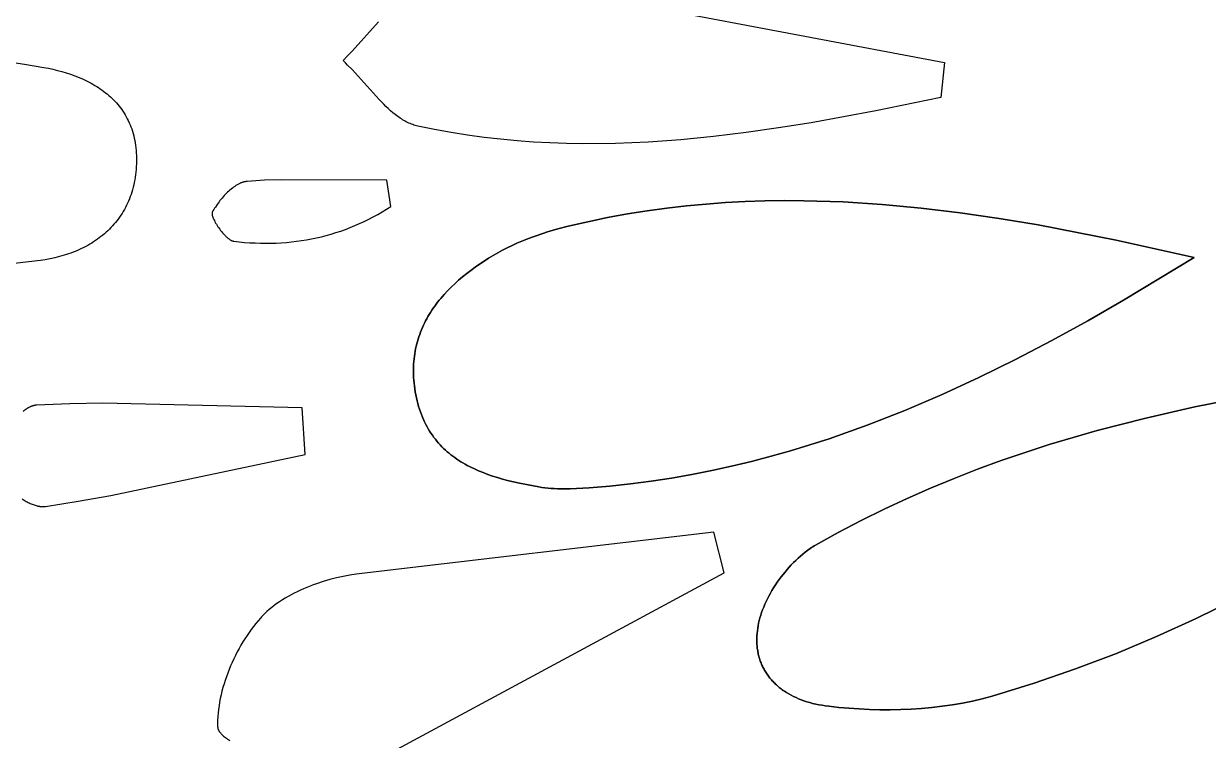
# Model space of a CAD drawing. Header units: millimetres. Extents: x 676 to 2676, y 767 to 1767.
# Drawn here: x 1047.4 to 1371.9, y 1054.9 to 1251.3 of the extents above; entities that cross this region are included whole.
import ezdxf

# ---------------------------------------------------------------- set-up
doc = ezdxf.new("R2010")
doc.units = ezdxf.units.MM
doc.layers.add('Layer 1', color=7, linetype='Continuous')

msp = doc.modelspace()

# ---------------------------------------------------------------- linework, layer by layer
at = {"layer": 'Layer 1'}
for points in [[(1180.43, 1263.16), (1299.62, 1240.62), (1298.59, 1231.01), (1280.86, 1227.4), (1263.1, 1224.13), (1254.2, 1222.69), (1245.29, 1221.41), (1236.37, 1220.31), (1227.44, 1219.44), (1218.49, 1218.8), (1209.52, 1218.42), (1200.54, 1218.34), (1196.05, 1218.41), (1191.55, 1218.57), (1187.04, 1218.82), (1182.53, 1219.15), (1178.02, 1219.57), (1173.5, 1220.09), (1168.98, 1220.71), (1164.45, 1221.43), (1159.91, 1222.26), (1155.37, 1223.19), (1155.01, 1223.27), (1154.65, 1223.37), (1154.29, 1223.48), (1153.94, 1223.6), (1153.59, 1223.73), (1153.23, 1223.88), (1152.89, 1224.03), (1152.54, 1224.19), (1152.2, 1224.36), (1151.86, 1224.55), (1151.52, 1224.74), (1151.18, 1224.94), (1150.84, 1225.15), (1150.51, 1225.37), (1150.18, 1225.6), (1149.85, 1225.84), (1149.19, 1226.33), (1148.54, 1226.85), (1147.9, 1227.4), (1147.26, 1227.98), (1146.63, 1228.57), (1146, 1229.19), (1144.75, 1230.47), (1137.38, 1238.66), (1136.13, 1239.93), (1135.5, 1240.54), (1134.86, 1241.13), (1136.11, 1242.4), (1137.34, 1243.7), (1144.6, 1251.75)], [(1042.25, 1240.99), (1047.57, 1240.2), (1052.91, 1239.28), (1054.16, 1239.04), (1055.4, 1238.76), (1056.63, 1238.46), (1057.84, 1238.14), (1059.05, 1237.78), (1060.23, 1237.39), (1061.4, 1236.97), (1062.54, 1236.51), (1063.66, 1236.03), (1064.22, 1235.77), (1064.76, 1235.5), (1065.3, 1235.23), (1065.83, 1234.95), (1066.35, 1234.66), (1066.87, 1234.36), (1067.38, 1234.05), (1067.88, 1233.73), (1068.37, 1233.4), (1068.85, 1233.06), (1069.33, 1232.71), (1069.79, 1232.35), (1070.25, 1231.99), (1070.69, 1231.61), (1071.13, 1231.22), (1071.56, 1230.82), (1071.97, 1230.42), (1072.38, 1230), (1072.77, 1229.57), (1073.15, 1229.13), (1073.52, 1228.68), (1073.88, 1228.22), (1074.23, 1227.75), (1074.56, 1227.26), (1074.89, 1226.77), (1075.2, 1226.26), (1075.49, 1225.74), (1075.77, 1225.22), (1076.04, 1224.68), (1076.3, 1224.12), (1076.54, 1223.56), (1076.77, 1222.98), (1076.98, 1222.4), (1077.18, 1221.8), (1077.36, 1221.18), (1077.53, 1220.56), (1077.68, 1219.92), (1077.81, 1219.27), (1077.93, 1218.61), (1078.04, 1217.93), (1078.12, 1217.24), (1078.19, 1216.54), (1078.24, 1215.83), (1078.28, 1215.1), (1078.29, 1214.36), (1078.29, 1213.6), (1078.27, 1212.83), (1078.24, 1212.08), (1078.18, 1211.33), (1078.11, 1210.6), (1078.03, 1209.87), (1077.93, 1209.16), (1077.81, 1208.46), (1077.68, 1207.77), (1077.53, 1207.09), (1077.37, 1206.42), (1077.2, 1205.77), (1077, 1205.12), (1076.8, 1204.49), (1076.58, 1203.86), (1076.34, 1203.25), (1076.1, 1202.65), (1075.83, 1202.06), (1075.56, 1201.48), (1075.27, 1200.91), (1074.97, 1200.35), (1074.66, 1199.81), (1074.33, 1199.27), (1073.99, 1198.74), (1073.64, 1198.23), (1073.28, 1197.73), (1072.9, 1197.24), (1072.52, 1196.75), (1072.12, 1196.28), (1071.71, 1195.82), (1071.29, 1195.37), (1070.86, 1194.94), (1070.42, 1194.51), (1069.97, 1194.09), (1069.5, 1193.69), (1069.03, 1193.29), (1068.55, 1192.91), (1068.06, 1192.53), (1067.56, 1192.17), (1067.05, 1191.82), (1066.53, 1191.47), (1066.01, 1191.14), (1065.47, 1190.82), (1064.93, 1190.51), (1064.38, 1190.21), (1063.82, 1189.92), (1063.25, 1189.64), (1062.68, 1189.37), (1062.09, 1189.11), (1061.51, 1188.87), (1060.91, 1188.63), (1060.31, 1188.4), (1059.7, 1188.19), (1059.08, 1187.98), (1058.46, 1187.79), (1057.84, 1187.6), (1057.2, 1187.43), (1055.92, 1187.11), (1054.62, 1186.83), (1053.3, 1186.59), (1051.97, 1186.4), (1038.31, 1184.81)], [(1379.19, 1093.51), (1368.54, 1088.26), (1357.72, 1083.33), (1346.72, 1078.72), (1335.55, 1074.46), (1324.2, 1070.55), (1312.65, 1066.99), (1309.99, 1066.27), (1307.29, 1065.64), (1304.55, 1065.08), (1301.78, 1064.6), (1298.99, 1064.2), (1296.17, 1063.87), (1293.34, 1063.62), (1290.49, 1063.43), (1287.64, 1063.31), (1284.79, 1063.26), (1281.94, 1063.27), (1279.1, 1063.35), (1276.27, 1063.48), (1273.46, 1063.67), (1270.66, 1063.92), (1267.9, 1064.22), (1266.98, 1064.34), (1266.08, 1064.48), (1265.21, 1064.64), (1264.35, 1064.82), (1263.51, 1065.02), (1262.7, 1065.23), (1261.91, 1065.47), (1261.14, 1065.72), (1260.39, 1065.99), (1259.66, 1066.28), (1258.96, 1066.58), (1258.27, 1066.91), (1257.61, 1067.24), (1256.97, 1067.6), (1256.35, 1067.97), (1256.05, 1068.16), (1255.76, 1068.35), (1255.47, 1068.55), (1255.18, 1068.76), (1254.9, 1068.96), (1254.63, 1069.17), (1254.36, 1069.39), (1254.1, 1069.6), (1253.85, 1069.82), (1253.59, 1070.05), (1253.35, 1070.27), (1253.11, 1070.51), (1252.88, 1070.74), (1252.65, 1070.98), (1252.42, 1071.22), (1252.21, 1071.46), (1252, 1071.71), (1251.79, 1071.96), (1251.59, 1072.22), (1251.4, 1072.47), (1251.21, 1072.73), (1251.02, 1073), (1250.85, 1073.26), (1250.67, 1073.53), (1250.51, 1073.8), (1250.35, 1074.08), (1250.19, 1074.36), (1250.04, 1074.64), (1249.9, 1074.92), (1249.76, 1075.21), (1249.63, 1075.5), (1249.51, 1075.79), (1249.39, 1076.08), (1249.27, 1076.38), (1249.16, 1076.68), (1249.06, 1076.98), (1248.96, 1077.29), (1248.87, 1077.59), (1248.79, 1077.9), (1248.71, 1078.22), (1248.63, 1078.53), (1248.57, 1078.85), (1248.5, 1079.16), (1248.45, 1079.48), (1248.4, 1079.81), (1248.35, 1080.13), (1248.32, 1080.46), (1248.28, 1080.79), (1248.26, 1081.12), (1248.24, 1081.45), (1248.22, 1081.79), (1248.21, 1082.12), (1248.21, 1082.46), (1248.21, 1082.8), (1248.24, 1083.49), (1248.29, 1084.18), (1248.36, 1084.88), (1248.45, 1085.59), (1248.57, 1086.3), (1248.72, 1087.01), (1248.89, 1087.74), (1249.08, 1088.46), (1249.3, 1089.19), (1249.54, 1089.93), (1249.81, 1090.67), (1250.1, 1091.41), (1250.41, 1092.16), (1250.75, 1092.91), (1251.12, 1093.66), (1251.51, 1094.41), (1251.92, 1095.17), (1252.36, 1095.93), (1252.83, 1096.69), (1253.32, 1097.45), (1253.83, 1098.21), (1254.38, 1098.97), (1254.88, 1099.65), (1255.4, 1100.32), (1255.94, 1100.99), (1256.49, 1101.66), (1257.06, 1102.31), (1257.65, 1102.95), (1258.25, 1103.58), (1258.87, 1104.2), (1259.5, 1104.79), (1260.15, 1105.37), (1260.8, 1105.93), (1261.47, 1106.47), (1262.16, 1106.98), (1262.85, 1107.46), (1263.2, 1107.7), (1263.56, 1107.92), (1263.91, 1108.14), (1264.27, 1108.35), (1270.5, 1111.81), (1276.77, 1115.1), (1283.08, 1118.22), (1289.42, 1121.18), (1295.81, 1123.99), (1302.24, 1126.65), (1308.7, 1129.17), (1315.19, 1131.55), (1321.72, 1133.79), (1328.28, 1135.91), (1334.87, 1137.9), (1341.49, 1139.78), (1354.81, 1143.2), (1368.24, 1146.22), (1381.75, 1148.87)], [(1381.75, 1148.87), (1368.24, 1146.22), (1354.81, 1143.2), (1341.49, 1139.78), (1334.87, 1137.9), (1328.28, 1135.91), (1321.72, 1133.79), (1315.19, 1131.55), (1308.7, 1129.17), (1302.24, 1126.65), (1295.81, 1123.99), (1289.42, 1121.18), (1283.08, 1118.22), (1276.77, 1115.1), (1270.5, 1111.81), (1264.27, 1108.35), (1263.91, 1108.14), (1263.56, 1107.92), (1263.2, 1107.7), (1262.85, 1107.46), (1262.16, 1106.98), (1261.47, 1106.47), (1260.8, 1105.93), (1260.15, 1105.37), (1259.5, 1104.79), (1258.87, 1104.2), (1258.25, 1103.58), (1257.65, 1102.95), (1257.06, 1102.31), (1256.49, 1101.66), (1255.94, 1100.99), (1255.4, 1100.32), (1254.88, 1099.65), (1254.38, 1098.97), (1253.83, 1098.21), (1253.32, 1097.45), (1252.83, 1096.69), (1252.36, 1095.93), (1251.92, 1095.17), (1251.51, 1094.41), (1251.12, 1093.66), (1250.75, 1092.91), (1250.41, 1092.16), (1250.1, 1091.41), (1249.81, 1090.67), (1249.54, 1089.93), (1249.3, 1089.19), (1249.08, 1088.46), (1248.89, 1087.74), (1248.72, 1087.01), (1248.57, 1086.3), (1248.45, 1085.59), (1248.36, 1084.88), (1248.29, 1084.18), (1248.24, 1083.49), (1248.21, 1082.8), (1248.21, 1082.46), (1248.21, 1082.12), (1248.22, 1081.79), (1248.24, 1081.45), (1248.26, 1081.12), (1248.28, 1080.79), (1248.32, 1080.46), (1248.35, 1080.13), (1248.4, 1079.81), (1248.45, 1079.48), (1248.5, 1079.16), (1248.57, 1078.85), (1248.63, 1078.53), (1248.71, 1078.22), (1248.79, 1077.9), (1248.87, 1077.59), (1248.96, 1077.29), (1249.06, 1076.98), (1249.16, 1076.68), (1249.27, 1076.38), (1249.39, 1076.08), (1249.51, 1075.79), (1249.63, 1075.5), (1249.76, 1075.21), (1249.9, 1074.92), (1250.04, 1074.64), (1250.19, 1074.36), (1250.35, 1074.08), (1250.51, 1073.8), (1250.67, 1073.53), (1250.85, 1073.26), (1251.02, 1073), (1251.21, 1072.73), (1251.4, 1072.47), (1251.59, 1072.22), (1251.79, 1071.96), (1252, 1071.71), (1252.21, 1071.46), (1252.42, 1071.22), (1252.65, 1070.98), (1252.88, 1070.74), (1253.11, 1070.51), (1253.35, 1070.27), (1253.59, 1070.05), (1253.85, 1069.82), (1254.1, 1069.6), (1254.36, 1069.39), (1254.63, 1069.17), (1254.9, 1068.96), (1255.18, 1068.76), (1255.47, 1068.55), (1255.76, 1068.35), (1256.05, 1068.16), (1256.35, 1067.97), (1256.97, 1067.6), (1257.61, 1067.24), (1258.27, 1066.91), (1258.96, 1066.58), (1259.66, 1066.28), (1260.39, 1065.99), (1261.14, 1065.72), (1261.91, 1065.47), (1262.7, 1065.23), (1263.51, 1065.02), (1264.35, 1064.82), (1265.21, 1064.64), (1266.08, 1064.48), (1266.98, 1064.34), (1267.9, 1064.22), (1270.66, 1063.92), (1273.46, 1063.67), (1276.27, 1063.48), (1279.1, 1063.35), (1281.94, 1063.27), (1284.79, 1063.26), (1287.64, 1063.31), (1290.49, 1063.43), (1293.34, 1063.62), (1296.17, 1063.87), (1298.99, 1064.2), (1301.78, 1064.6), (1304.55, 1065.08), (1307.29, 1065.64), (1309.99, 1066.27), (1312.65, 1066.99), (1324.2, 1070.55), (1335.55, 1074.46), (1346.72, 1078.72), (1357.72, 1083.33), (1368.54, 1088.26), (1379.19, 1093.51)], [(1046.97, 1121.04), (1047.53, 1120.69), (1048.08, 1120.37), (1048.36, 1120.22), (1048.63, 1120.08), (1048.9, 1119.94), (1049.17, 1119.81), (1049.44, 1119.69), (1049.71, 1119.57), (1049.98, 1119.47), (1050.25, 1119.37), (1050.51, 1119.28), (1050.78, 1119.21), (1051.04, 1119.14), (1051.17, 1119.11), (1051.3, 1119.08), (1051.43, 1119.05), (1051.56, 1119.03), (1051.69, 1119.01), (1051.82, 1118.99), (1051.95, 1118.97), (1052.08, 1118.96), (1052.21, 1118.95), (1052.33, 1118.94), (1052.46, 1118.94), (1052.59, 1118.94), (1052.71, 1118.94), (1052.84, 1118.94), (1052.97, 1118.95), (1053.09, 1118.96), (1053.21, 1118.98), (1053.34, 1118.99), (1062.29, 1120.39), (1071.22, 1121.97), (1124.53, 1133.23), (1123.63, 1145.96), (1069.06, 1147.26), (1059.99, 1147.11), (1050.93, 1146.73), (1050.8, 1146.72), (1050.68, 1146.7), (1050.55, 1146.69), (1050.42, 1146.67), (1050.3, 1146.64), (1050.17, 1146.61), (1050.05, 1146.58), (1049.92, 1146.55), (1049.8, 1146.51), (1049.67, 1146.47), (1049.55, 1146.42), (1049.42, 1146.37), (1049.3, 1146.32), (1049.17, 1146.27), (1049.05, 1146.21), (1048.93, 1146.15), (1048.8, 1146.08), (1048.68, 1146.02), (1048.56, 1145.95), (1048.43, 1145.87), (1048.31, 1145.8), (1048.19, 1145.72), (1047.94, 1145.55), (1047.7, 1145.37), (1047.45, 1145.18), (1047.21, 1144.98)], [(1148.47, 1051.81), (1239.23, 1100.79), (1236.47, 1111.92), (1138.46, 1100.43), (1136.69, 1100.15), (1134.89, 1099.8), (1133.08, 1099.39), (1131.25, 1098.91), (1129.43, 1098.38), (1127.61, 1097.78), (1126.71, 1097.45), (1125.82, 1097.11), (1124.93, 1096.76), (1124.05, 1096.39), (1123.19, 1096), (1122.33, 1095.6), (1121.48, 1095.19), (1120.65, 1094.76), (1119.84, 1094.31), (1119.04, 1093.85), (1118.26, 1093.37), (1117.49, 1092.87), (1116.75, 1092.36), (1116.03, 1091.84), (1115.33, 1091.3), (1114.65, 1090.74), (1114, 1090.17), (1113.38, 1089.59), (1113.08, 1089.29), (1112.78, 1088.99), (1112.5, 1088.68), (1112.22, 1088.37), (1111.58, 1087.63), (1110.95, 1086.87), (1110.33, 1086.08), (1109.73, 1085.27), (1109.14, 1084.44), (1108.56, 1083.59), (1107.99, 1082.72), (1107.44, 1081.84), (1106.91, 1080.94), (1106.39, 1080.02), (1105.89, 1079.09), (1105.41, 1078.15), (1104.94, 1077.2), (1104.5, 1076.24), (1104.07, 1075.27), (1103.67, 1074.29), (1103.28, 1073.3), (1102.92, 1072.31), (1102.58, 1071.32), (1102.26, 1070.32), (1101.97, 1069.32), (1101.7, 1068.32), (1101.46, 1067.32), (1101.24, 1066.32), (1101.05, 1065.32), (1100.89, 1064.33), (1100.75, 1063.34), (1100.65, 1062.36), (1100.57, 1061.39), (1100.52, 1060.43), (1100.51, 1059.47), (1100.52, 1058.53), (1100.53, 1058.48), (1100.53, 1058.43), (1100.54, 1058.38), (1100.54, 1058.33), (1100.55, 1058.28), (1100.56, 1058.23), (1100.57, 1058.18), (1100.58, 1058.13), (1100.6, 1058.08), (1100.61, 1058.03), (1100.63, 1057.98), (1100.65, 1057.93), (1100.66, 1057.88), (1100.68, 1057.83), (1100.71, 1057.78), (1100.73, 1057.73), (1100.75, 1057.68), (1100.78, 1057.62), (1100.81, 1057.57), (1100.83, 1057.52), (1100.86, 1057.47), (1100.89, 1057.42), (1100.96, 1057.32), (1101.03, 1057.21), (1101.1, 1057.11), (1101.18, 1057.01), (1101.27, 1056.9), (1101.36, 1056.8), (1101.45, 1056.69), (1101.55, 1056.59), (1101.65, 1056.48), (1101.76, 1056.38), (1101.87, 1056.27), (1102.11, 1056.06), (1102.36, 1055.85), (1102.63, 1055.64), (1102.92, 1055.43), (1103.22, 1055.22), (1103.54, 1055.01), (1103.87, 1054.8)]]:
    msp.add_lwpolyline(points, dxfattribs=at)
for points in [[(1148, 1201.19), (1146.9, 1208.42), (1118.12, 1208.51), (1113.33, 1208.33), (1108.56, 1208.03), (1108.48, 1208.02), (1108.4, 1208.01), (1108.31, 1208), (1108.23, 1207.99), (1108.06, 1207.96), (1107.9, 1207.93), (1107.73, 1207.89), (1107.56, 1207.84), (1107.39, 1207.79), (1107.23, 1207.74), (1107.06, 1207.68), (1106.89, 1207.61), (1106.72, 1207.54), (1106.55, 1207.46), (1106.38, 1207.38), (1106.21, 1207.29), (1106.04, 1207.2), (1105.87, 1207.11), (1105.71, 1207.01), (1105.54, 1206.9), (1105.37, 1206.8), (1105.2, 1206.68), (1104.87, 1206.45), (1104.54, 1206.2), (1104.21, 1205.94), (1103.88, 1205.66), (1103.56, 1205.37), (1103.24, 1205.08), (1102.92, 1204.77), (1102.61, 1204.45), (1102.31, 1204.13), (1102.01, 1203.8), (1101.72, 1203.46), (1101.43, 1203.12), (1101.16, 1202.78), (1100.89, 1202.43), (1100.37, 1201.73), (1099.89, 1201.02), (1099.66, 1200.68), (1099.45, 1200.33), (1099.24, 1199.99), (1099.05, 1199.65), (1099.04, 1199.63), (1099.03, 1199.62), (1099.03, 1199.6), (1099.02, 1199.59), (1099.01, 1199.57), (1099.01, 1199.55), (1099, 1199.53), (1099, 1199.51), (1098.99, 1199.5), (1098.99, 1199.48), (1098.98, 1199.46), (1098.98, 1199.44), (1098.98, 1199.42), (1098.97, 1199.39), (1098.97, 1199.37), (1098.97, 1199.35), (1098.97, 1199.33), (1098.97, 1199.31), (1098.97, 1199.28), (1098.97, 1199.26), (1098.97, 1199.21), (1098.97, 1199.16), (1098.97, 1199.11), (1098.98, 1199.06), (1098.99, 1199), (1099, 1198.95), (1099.01, 1198.89), (1099.02, 1198.83), (1099.03, 1198.77), (1099.05, 1198.71), (1099.08, 1198.59), (1099.12, 1198.46), (1099.16, 1198.32), (1099.21, 1198.18), (1099.27, 1198.04), (1099.33, 1197.9), (1099.39, 1197.75), (1099.46, 1197.59), (1099.61, 1197.28), (1099.78, 1196.96), (1099.97, 1196.63), (1100.16, 1196.29), (1100.37, 1195.95), (1100.6, 1195.61), (1100.83, 1195.27), (1101.07, 1194.94), (1101.32, 1194.61), (1101.58, 1194.28), (1101.84, 1193.97), (1102.11, 1193.66), (1102.38, 1193.37), (1102.65, 1193.1), (1102.78, 1192.96), (1102.92, 1192.84), (1103.06, 1192.72), (1103.19, 1192.6), (1103.33, 1192.49), (1103.46, 1192.38), (1103.59, 1192.28), (1103.73, 1192.19), (1103.86, 1192.1), (1103.99, 1192.02), (1104.05, 1191.98), (1104.12, 1191.95), (1104.18, 1191.91), (1104.25, 1191.88), (1104.31, 1191.85), (1104.37, 1191.82), (1104.43, 1191.79), (1104.5, 1191.77), (1104.56, 1191.74), (1104.62, 1191.72), (1104.68, 1191.71), (1104.74, 1191.69), (1104.8, 1191.67), (1104.85, 1191.66), (1104.88, 1191.66), (1104.91, 1191.65), (1104.94, 1191.65), (1104.97, 1191.64), (1106.44, 1191.48), (1107.9, 1191.34), (1109.36, 1191.24), (1110.81, 1191.16), (1112.25, 1191.12), (1113.69, 1191.1), (1115.11, 1191.11), (1116.53, 1191.15), (1117.95, 1191.23), (1119.35, 1191.33), (1120.75, 1191.46), (1122.13, 1191.62), (1123.51, 1191.81), (1124.89, 1192.03), (1126.25, 1192.29), (1127.6, 1192.57), (1128.95, 1192.88), (1130.28, 1193.22), (1131.61, 1193.59), (1132.93, 1193.99), (1134.24, 1194.43), (1135.54, 1194.89), (1136.83, 1195.38), (1138.11, 1195.91), (1139.38, 1196.46), (1140.64, 1197.04), (1141.89, 1197.66), (1143.14, 1198.31), (1144.37, 1198.98), (1145.59, 1199.69), (1146.8, 1200.43)], [(1368.06, 1187.23), (1348.65, 1175.45), (1338.86, 1169.82), (1329.01, 1164.4), (1319.09, 1159.21), (1309.08, 1154.27), (1298.98, 1149.61), (1288.78, 1145.25), (1278.46, 1141.22), (1268.02, 1137.53), (1262.75, 1135.83), (1257.45, 1134.22), (1252.11, 1132.71), (1246.73, 1131.3), (1241.32, 1130), (1235.87, 1128.8), (1230.37, 1127.72), (1224.84, 1126.75), (1219.26, 1125.89), (1213.63, 1125.16), (1207.96, 1124.55), (1202.25, 1124.06), (1198.8, 1123.85), (1197.07, 1123.8), (1195.33, 1123.78), (1193.6, 1123.82), (1192.74, 1123.86), (1191.88, 1123.92), (1191.02, 1124), (1190.17, 1124.09), (1189.32, 1124.2), (1188.48, 1124.34), (1185.59, 1124.86), (1182.74, 1125.45), (1179.93, 1126.12), (1178.55, 1126.49), (1177.19, 1126.88), (1175.84, 1127.31), (1174.52, 1127.76), (1173.22, 1128.25), (1171.94, 1128.77), (1170.7, 1129.33), (1170.08, 1129.62), (1169.48, 1129.92), (1168.88, 1130.23), (1168.29, 1130.56), (1167.71, 1130.89), (1167.14, 1131.24), (1166.58, 1131.59), (1166.02, 1131.96), (1165.48, 1132.34), (1164.94, 1132.73), (1164.42, 1133.14), (1163.9, 1133.55), (1163.39, 1133.98), (1162.9, 1134.42), (1162.42, 1134.88), (1161.94, 1135.35), (1161.48, 1135.83), (1161.03, 1136.32), (1160.59, 1136.84), (1160.16, 1137.36), (1159.75, 1137.9), (1159.35, 1138.46), (1158.96, 1139.03), (1158.58, 1139.61), (1158.22, 1140.21), (1157.87, 1140.83), (1157.53, 1141.47), (1157.21, 1142.12), (1156.9, 1142.78), (1156.61, 1143.47), (1156.33, 1144.17), (1156.06, 1144.89), (1155.81, 1145.63), (1155.58, 1146.38), (1155.36, 1147.16), (1155.16, 1147.95), (1154.97, 1148.76), (1154.8, 1149.59), (1154.66, 1150.4), (1154.53, 1151.19), (1154.42, 1151.98), (1154.33, 1152.76), (1154.26, 1153.53), (1154.21, 1154.29), (1154.17, 1155.05), (1154.16, 1155.8), (1154.16, 1156.54), (1154.17, 1157.27), (1154.21, 1157.99), (1154.26, 1158.71), (1154.33, 1159.42), (1154.41, 1160.13), (1154.51, 1160.82), (1154.63, 1161.51), (1154.76, 1162.19), (1154.91, 1162.86), (1155.07, 1163.53), (1155.25, 1164.19), (1155.44, 1164.84), (1155.65, 1165.49), (1155.87, 1166.13), (1156.1, 1166.76), (1156.35, 1167.39), (1156.62, 1168), (1156.9, 1168.62), (1157.19, 1169.22), (1157.49, 1169.82), (1157.81, 1170.41), (1158.14, 1171), (1158.48, 1171.58), (1158.83, 1172.15), (1159.2, 1172.71), (1159.58, 1173.27), (1159.97, 1173.83), (1160.37, 1174.37), (1160.78, 1174.92), (1161.2, 1175.45), (1161.64, 1175.98), (1162.54, 1177.02), (1163.48, 1178.04), (1164.46, 1179.03), (1165.48, 1180), (1166.53, 1180.95), (1167.62, 1181.88), (1168.74, 1182.78), (1169.88, 1183.66), (1171.06, 1184.53), (1172.27, 1185.37), (1173.5, 1186.19), (1174.75, 1187), (1175.99, 1187.75), (1177.25, 1188.47), (1178.54, 1189.17), (1179.85, 1189.84), (1181.18, 1190.47), (1182.52, 1191.08), (1183.89, 1191.66), (1185.26, 1192.22), (1186.65, 1192.75), (1188.05, 1193.25), (1190.86, 1194.18), (1193.7, 1195.01), (1196.54, 1195.75), (1201.94, 1197), (1207.35, 1198.13), (1212.75, 1199.12), (1218.14, 1199.98), (1223.53, 1200.72), (1228.92, 1201.34), (1234.3, 1201.84), (1239.67, 1202.23), (1245.05, 1202.51), (1250.42, 1202.69), (1255.78, 1202.77), (1261.14, 1202.74), (1271.86, 1202.42), (1282.57, 1201.74), (1293.26, 1200.74), (1303.95, 1199.46), (1314.64, 1197.9), (1325.32, 1196.12), (1346.69, 1191.97)], [(1368.06, 1187.23), (1346.69, 1191.97), (1325.32, 1196.12), (1314.64, 1197.9), (1303.95, 1199.46), (1293.26, 1200.74), (1282.57, 1201.74), (1271.86, 1202.42), (1261.14, 1202.74), (1255.78, 1202.77), (1250.42, 1202.69), (1245.05, 1202.51), (1239.67, 1202.23), (1234.3, 1201.84), (1228.92, 1201.34), (1223.53, 1200.72), (1218.14, 1199.98), (1212.75, 1199.12), (1207.35, 1198.13), (1201.94, 1197), (1196.54, 1195.75), (1193.7, 1195.01), (1190.86, 1194.18), (1188.05, 1193.25), (1186.65, 1192.75), (1185.26, 1192.22), (1183.89, 1191.66), (1182.52, 1191.08), (1181.18, 1190.47), (1179.85, 1189.84), (1178.54, 1189.17), (1177.25, 1188.47), (1175.99, 1187.75), (1174.75, 1187), (1173.5, 1186.19), (1172.27, 1185.37), (1171.06, 1184.53), (1169.88, 1183.66), (1168.74, 1182.78), (1167.62, 1181.88), (1166.53, 1180.95), (1165.48, 1180), (1164.46, 1179.03), (1163.48, 1178.04), (1162.54, 1177.02), (1161.64, 1175.98), (1161.2, 1175.45), (1160.78, 1174.92), (1160.37, 1174.37), (1159.97, 1173.83), (1159.58, 1173.27), (1159.2, 1172.71), (1158.83, 1172.15), (1158.48, 1171.58), (1158.14, 1171), (1157.81, 1170.41), (1157.49, 1169.82), (1157.19, 1169.22), (1156.9, 1168.62), (1156.62, 1168), (1156.35, 1167.39), (1156.1, 1166.76), (1155.87, 1166.13), (1155.65, 1165.49), (1155.44, 1164.84), (1155.25, 1164.19), (1155.07, 1163.53), (1154.91, 1162.86), (1154.76, 1162.19), (1154.63, 1161.51), (1154.51, 1160.82), (1154.41, 1160.13), (1154.33, 1159.42), (1154.26, 1158.71), (1154.21, 1157.99), (1154.17, 1157.27), (1154.16, 1156.54), (1154.16, 1155.8), (1154.17, 1155.05), (1154.21, 1154.29), (1154.26, 1153.53), (1154.33, 1152.76), (1154.42, 1151.98), (1154.53, 1151.19), (1154.66, 1150.4), (1154.8, 1149.59), (1154.97, 1148.76), (1155.16, 1147.95), (1155.36, 1147.16), (1155.58, 1146.38), (1155.81, 1145.63), (1156.06, 1144.89), (1156.33, 1144.17), (1156.61, 1143.47), (1156.9, 1142.78), (1157.21, 1142.12), (1157.53, 1141.47), (1157.87, 1140.83), (1158.22, 1140.21), (1158.58, 1139.61), (1158.96, 1139.03), (1159.35, 1138.46), (1159.75, 1137.9), (1160.16, 1137.36), (1160.59, 1136.84), (1161.03, 1136.32), (1161.48, 1135.83), (1161.94, 1135.35), (1162.42, 1134.88), (1162.9, 1134.42), (1163.39, 1133.98), (1163.9, 1133.55), (1164.42, 1133.14), (1164.94, 1132.73), (1165.48, 1132.34), (1166.02, 1131.96), (1166.58, 1131.59), (1167.14, 1131.24), (1167.71, 1130.89), (1168.29, 1130.56), (1168.88, 1130.23), (1169.48, 1129.92), (1170.08, 1129.62), (1170.7, 1129.33), (1171.94, 1128.77), (1173.22, 1128.25), (1174.52, 1127.76), (1175.84, 1127.31), (1177.19, 1126.88), (1178.55, 1126.49), (1179.93, 1126.12), (1182.74, 1125.45), (1185.59, 1124.86), (1188.48, 1124.34), (1189.32, 1124.2), (1190.17, 1124.09), (1191.02, 1124), (1191.88, 1123.92), (1192.74, 1123.86), (1193.6, 1123.82), (1195.33, 1123.78), (1197.07, 1123.8), (1198.8, 1123.85), (1202.25, 1124.06), (1207.96, 1124.55), (1213.63, 1125.16), (1219.26, 1125.89), (1224.84, 1126.75), (1230.37, 1127.72), (1235.87, 1128.8), (1241.32, 1130), (1246.73, 1131.3), (1252.11, 1132.71), (1257.45, 1134.22), (1262.75, 1135.83), (1268.02, 1137.53), (1278.46, 1141.22), (1288.78, 1145.25), (1298.98, 1149.61), (1309.08, 1154.27), (1319.09, 1159.21), (1329.01, 1164.4), (1338.86, 1169.82), (1348.65, 1175.45)]]:
    msp.add_lwpolyline(points, close=True, dxfattribs=at)

doc.saveas('drawing.dxf')
